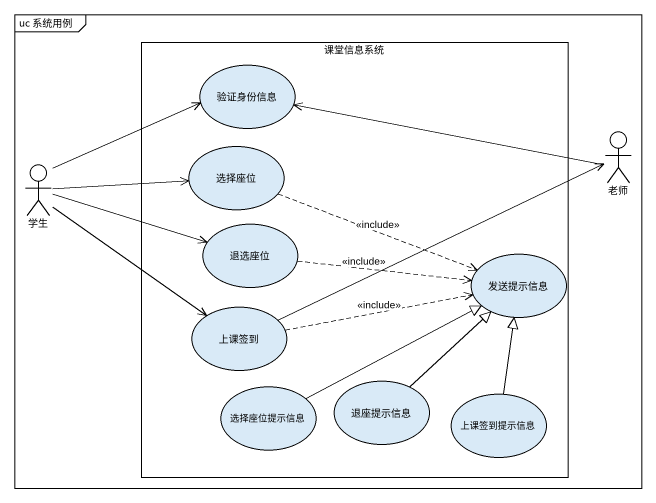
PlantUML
@startuml
mainframe uc 系统用例
rectangle 课堂信息系统 {
  usecase 验证身份信息
  usecase 选择座位
  usecase 退选座位
  usecase 发送提示信息
  usecase 上课签到
  usecase 退座提示信息
  usecase 选择座位提示信息
  usecase 上课签到提示信息
}
actor 老师
actor 学生
老师 -left-> 验证身份信息
学生 -right-> 验证身份信息
学生 -right-> 选择座位
学生 -right-> 退选座位
学生 --> 上课签到
选择座位 .right.> 发送提示信息 : <<include>>
退选座位 .right.> 发送提示信息 : <<include>>
上课签到 -right-> 老师
上课签到 .right.> 发送提示信息 : <<include>>
退座提示信息 -up-|> 发送提示信息
选择座位提示信息 -right-|> 发送提示信息
上课签到提示信息 -up-|> 发送提示信息
@enduml
